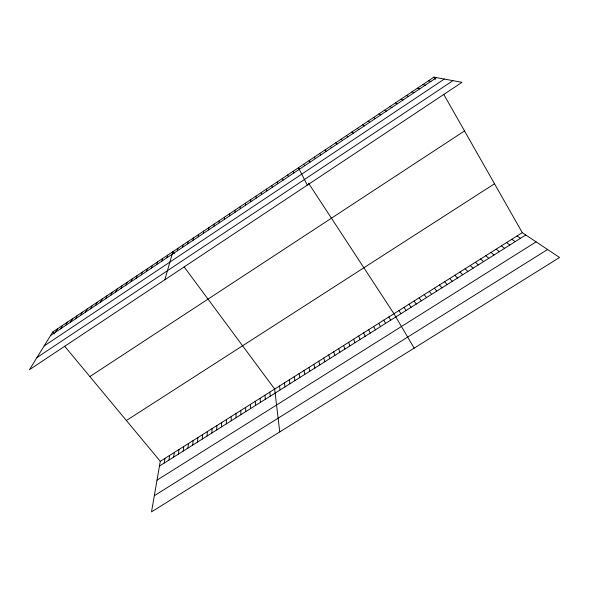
<?xml version="1.0" encoding="UTF-8"?>
<svg xmlns="http://www.w3.org/2000/svg" width="589" height="589" viewBox="0 0 589 589"><rect width="100%" height="100%" fill="white"/><g stroke="black" fill="none" stroke-linecap="round" stroke-linejoin="round"><path stroke-width="0.88" d="M231.19 420.818L231.219 416.511M226.353 423.866L226.434 419.53M229.658 215.846L229.71 213.682M221.523 426.915L221.655 422.549M216.693 429.963L216.885 425.567M224.38 219.38L224.49 217.172M211.878 432.996L212.121 428.571M207.07 436.029L207.365 431.575M202.277 439.063L202.623 434.572M219.108 222.9L219.285 220.647M197.484 442.081L197.889 437.561M192.699 445.1L193.155 440.55M213.851 226.412L214.087 224.122M187.928 448.111L188.436 443.532M183.164 451.115L183.724 446.506M208.594 229.924L208.896 227.59M178.408 454.119L179.019 449.481M173.659 457.116L174.322 452.448M168.918 460.105L169.632 455.407M203.352 233.421L203.72 231.05M164.184 463.094L164.957 458.367M522.281 232.655L160.282 461.32L151.52 511.863L559.55 257.489L522.281 232.655L443.731 94.328M198.125 236.918L198.552 234.503M192.905 240.408L193.398 237.956M187.692 243.89L188.244 241.394M182.487 247.365L183.113 244.833M177.296 250.833L177.981 248.256M164.846 279.753L172.857 251.68L174.396 253.756M166.945 257.754L167.747 255.096M161.776 261.199L162.652 258.505M156.63 264.645L157.558 261.914M151.483 268.076L152.477 265.308M146.352 271.507L147.405 268.694M141.227 274.93L142.339 272.081M136.111 278.347L137.289 275.461M131.008 281.756L132.245 278.833M125.913 285.164L127.209 282.197M120.826 288.558L122.188 285.555M115.753 291.953L117.167 288.912M110.68 295.339L112.16 292.254M105.63 298.719L107.169 295.597M100.579 302.091L102.177 298.932M95.543 305.455L97.2 302.26M90.515 308.813L92.23 305.581M85.493 312.17L87.268 308.901M80.479 315.513L82.313 312.207M75.48 318.855L77.373 315.513M70.489 322.19L72.44 318.811M65.504 325.518L67.514 322.102M60.534 328.839L62.603 325.386M55.572 332.159L57.693 328.669M52.796 331.946L29.45 369.701L462.026 82.327L433.968 77.137L52.796 331.946L54.416 333.897M50.617 335.465L436.567 77.615M44.131 345.949L444.32 79.051M36.96 357.56L452.948 80.649M89.874 376.57L464.522 130.942M126.385 420.517L494.517 183.761M159.457 466.068L525.763 234.974M157.013 480.168L536.115 241.865M154.325 495.702L547.571 249.508M428.417 80.848L430.942 81.378M422.88 84.551L425.332 85.125M417.358 88.24L419.736 88.865M411.844 91.928L414.141 92.598M406.336 95.609L408.567 96.324M400.844 99.283L403.001 100.042M395.359 102.942L397.442 103.752M389.889 106.602L391.899 107.463M384.426 110.253L386.362 111.159M378.97 113.898L380.84 114.848M373.529 117.535L375.326 118.529M368.096 121.172L369.826 122.21M362.677 124.794L364.333 125.877M517.039 235.968L520.455 238.324M357.265 128.409L358.848 129.536M511.804 239.274L515.154 241.667M506.577 242.572L509.86 245.002M501.364 245.871L504.582 248.337M351.869 132.017L353.378 133.195M496.152 249.154L499.31 251.665M490.961 252.438L494.046 254.985M346.479 135.625L347.922 136.839M485.77 255.714L488.789 258.299M480.587 258.991L483.547 261.604M475.419 262.252L478.312 264.91M341.097 139.218L342.474 140.484M470.258 265.514L473.085 268.201M465.111 268.768L467.872 271.492M335.73 142.81L337.033 144.114M459.965 272.015L462.667 274.776M454.833 275.262L457.469 278.06M330.37 146.389L331.607 147.743M449.709 278.494L452.286 281.328M444.592 281.726L447.103 284.597M439.49 284.951L441.934 287.859M325.025 149.967L326.188 151.358M64.628 346.185L160.282 461.32M434.395 288.168L436.78 291.113M429.307 291.386L431.627 294.36M319.68 153.538L320.777 154.973M424.227 294.588L426.488 297.607M184.085 266.824L274.665 389.064L279.753 431.921M419.154 297.791L421.356 300.839M414.096 300.994L416.232 304.071M314.357 157.094L315.38 158.581M409.046 304.182L411.122 307.303M299.389 169.212L298.432 167.74L307.296 185.123M308.496 183.127L393.945 313.723L414.148 348.136M404.002 307.37L406.012 310.521M309.034 160.65L309.998 162.181M398.967 310.55L400.918 313.738M433.968 77.137L435.308 79.493M303.725 164.198L304.616 165.774M388.873 316.926L390.698 320.18M383.807 320.121L385.574 323.413M378.756 323.317L380.465 326.645M373.713 326.497L375.355 329.862M368.677 329.678L370.26 333.079M293.079 171.318L293.837 172.975M363.649 332.859L365.173 336.29M358.627 336.024L360.1 339.492M287.741 174.881L288.433 176.582M353.621 339.19L355.027 342.688M348.622 342.349L349.969 345.883M343.63 345.5L344.918 349.063M282.418 178.445L283.037 180.19M338.646 348.651L339.875 352.244M333.676 351.788L334.846 355.425M277.102 182.001L277.655 183.783M328.706 354.924L329.818 358.591M323.751 358.06L324.804 361.756M318.804 361.182L319.798 364.915M271.794 185.542L272.28 187.376M313.871 364.304L314.806 368.066M308.938 367.418L309.814 371.21M266.5 189.084L266.92 190.961M304.012 370.525L304.837 374.354M299.102 373.625L299.867 377.49M261.214 192.618L261.568 194.532M294.198 376.724L294.905 380.619M289.302 379.817L289.95 383.748M284.413 382.902L285.01 386.863M255.935 196.144L256.222 198.103M279.539 385.986L280.069 389.977M250.671 199.664L250.892 201.666M269.806 392.134L270.226 396.191M264.954 395.197L265.315 399.283M260.11 398.26L260.419 402.375M245.414 203.183L245.569 205.222M255.273 401.315L255.523 405.468M250.443 404.363L250.642 408.545M240.172 206.687L240.253 208.771M245.628 407.411L245.768 411.623M240.813 410.445L240.901 414.693M234.93 210.185L234.952 212.312M236.012 413.478L236.042 417.756"/></g></svg>
